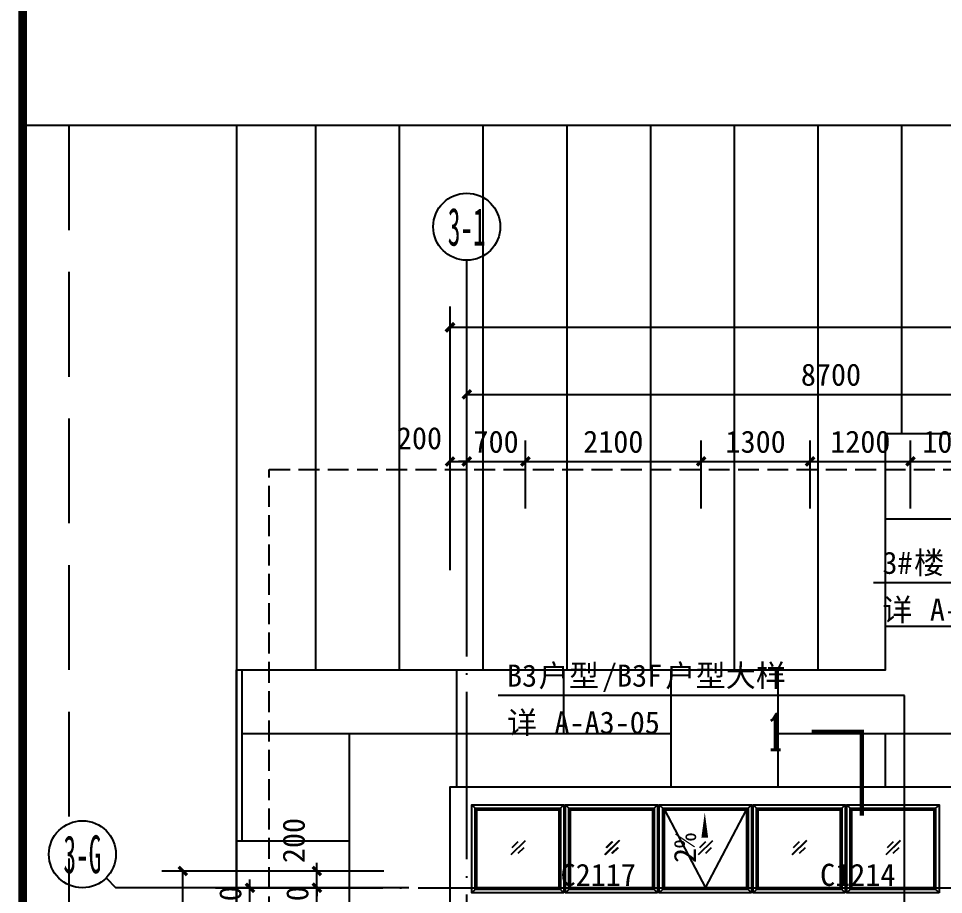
# Model space of a CAD drawing. Extents: x -46233 to 84150, y 109350 to 390860.
# Drawn here: x 2450 to 13496, y 129920 to 140374 of the extents above; entities that cross this region are included whole.
import ezdxf
from ezdxf.enums import TextEntityAlignment as Align
from ezdxf.xclip import XClip

# ---------------------------------------------------------------- set-up
doc = ezdxf.new("R2010")
doc.units = 0
doc.header["$LTSCALE"] = 1000
doc.header["$MEASUREMENT"] = 0
doc.header["$XCLIPFRAME"] = 0
for name, pattern in [('3#-轴线$1$DOTE', [2.42, 2, -0.2, 0.02, -0.2]), ('DASH', [0.35, 0.25, -0.1]), ('道路$0$道路-$0$DASH', [0.35, 0.25, -0.1])]:
    doc.linetypes.add(name, pattern=pattern)
doc.layers.get('Defpoints').update_dxf_attribs({"color": 4, "linetype": 'DASH'})
for name, color, linetype in [('125-MC编号-首层$0$A-ANNO-TEXT', 255, 'Continuous'), ('3#-轴号$0$A-ANNO-AXIS-CIRC', 3, 'Continuous'), ('3#-轴号$0$A-ANNO-AXIS-TEXT', 7, 'Continuous'), ('3#-轴号$0$A-ANNO-DIMS', 3, 'Continuous'), ('3#-轴线$1$A-ANNO-DOTE', 10, '3#-轴线$1$DOTE'), ('3#楼首层线脚$0$A-DOOR', 51, 'Continuous'), ('3#楼首层线脚$0$A-FLOR-UNDR', 177, 'Continuous'), ('A-ANNO-DIMS', 3, 'Continuous'), ('A-ANNO-NOTE', 3, 'Continuous'), ('A-ANNO-SYMB', 3, 'Continuous'), ('A-ANNO-TEXT', 255, 'Continuous'), ('A1-无手签$0$A-ANNO-TTLB', 7, 'Continuous'), ('AXIS_TEXT', 7, 'Continuous'), ('道路$0$A-road', 40, 'Continuous'), ('铺装$0$$0$绿化轮廓', 67, 'Continuous')]:
    doc.layers.add(name, color=color, linetype=linetype)
doc.layers.add('3#楼首层线脚$0$A-00-15-1#-PM-2F$0$00-装饰-看', color=46, linetype='Continuous', lineweight=5)
doc.styles.add('125-MC编号-首层$0$Standard', font='')
doc.styles.add('3#-轴号$0$_TCH_AXIS', font='')
doc.styles.add('3#-轴号$0$_TCH_DIM_T3', font='')
doc.styles.add('_TCH_DIM', font='')
doc.styles.add('_TCH_DIM_T3', font='')
doc.styles.add('_TCH_LABEL', font='COMPLEX', dxfattribs={"bigfont": 'GBCBIG'})
doc.styles.add('COMPLEX', font='COMPLEX')
doc.styles.get('125-MC编号-首层$0$Standard').set_extended_font_data('SimSun')
doc.styles.get('3#-轴号$0$_TCH_AXIS').set_extended_font_data('SimSun')
doc.styles.get('3#-轴号$0$_TCH_DIM_T3').set_extended_font_data('SimSun')
doc.styles.get('_TCH_DIM').set_extended_font_data('SimSun')
doc.styles.get('_TCH_DIM_T3').set_extended_font_data('SimSun')
doc.dimstyles.new('3#-轴号$0$_TCH_ARCH&&100', dxfattribs={"dimtxt": 264.345992, "dimasz": 100, "dimexe": 250, "dimexo": 300, "dimgap": 100, "dimtad": 1, "dimdec": 0, "dimzin": 0, "dimdsep": 46, "dimtxsty": '3#-轴号$0$_TCH_DIM_T3', "dimblk": '3#-轴号$0$_ArchTick', "dimcen": 0.09, "dimclrt": 7, "dimazin": 2, "dimtfac": 1, "dimtdec": 0, "dimtix": 1, "dimtmove": 2, "dimatfit": 3, "dimfxl": 100, "dimtolj": 1, "dimtzin": 0, "dimarcsym": 0})
doc.dimstyles.new('_TCH_ARCH&&100', dxfattribs={"dimtxt": 264.345992, "dimasz": 100, "dimexe": 250, "dimexo": 300, "dimgap": 100, "dimtad": 1, "dimdec": 0, "dimzin": 0, "dimdsep": 46, "dimtxsty": '_TCH_DIM_T3', "dimblk": 'ARCHTICK', "dimcen": 0.09, "dimclrt": 7, "dimazin": 2, "dimtfac": 1, "dimtdec": 0, "dimtix": 1, "dimtmove": 2, "dimatfit": 3, "dimfxl": 100, "dimtolj": 1, "dimtzin": 0, "dimarcsym": 0})

# ---------------------------------------------------------------- blocks, each defined once
blk = doc.blocks.new('125-MC编号-首层')
at = {"layer": '125-MC编号-首层$0$A-ANNO-TEXT', "color": 2, "style": '125-MC编号-首层$0$Standard'}
for s, p in [('C2117', (-9329, 7623, 0)), ('C1214', (-6230, 7623, 0))]:
    blk.add_text(s, height=264.3, dxfattribs=at).set_placement(p)
blk = doc.blocks.new('3#-1F')
blk.add_blockref('125-MC编号-首层', (10450, -7100))
blk = doc.blocks.new('3#-轴线')
at = {"layer": '3#-轴线$1$A-ANNO-DOTE'}
for points in [[(0, -16100), (0, 5500)], [(-3000, 500), (45757, 500)]]:
    blk.add_lwpolyline(points, dxfattribs=at)
blk = doc.blocks.new('_AXISO')
blk.add_circle((0, 0), 0.5)
at = {"layer": 'AXIS_TEXT', "style": 'COMPLEX', "width": 1.041667}
blk.add_attdef('A', text='', height=0.56, dxfattribs=at).set_placement((-0.25, -0.28), (0.25, -0.28), align=Align.FIT)
blk = doc.blocks.new('3#-轴号$0$_ArchTick')
at = {"color": 0, "linetype": 'ByBlock', "const_width": 0.4}
blk.add_lwpolyline([(-0.5, -0.5), (0.5, 0.5)], dxfattribs=at)
blk = doc.blocks.new('*D810')
at = {"layer": '3#-轴号$0$A-ANNO-DIMS', "color": 0, "lineweight": -2, "transparency": 16777216}
for p, q in [((-2589, -500), (-2589, -400)), ((-2589, -1000), (-2589, -500)), ((-2389, -500), (-2339, -500)), ((-2589, -1000), (-2589, -1100)), ((-2389, -1000), (-2339, -1000))]:
    blk.add_line(p, q, dxfattribs=at)
at = {"layer": 'Defpoints', "color": 0, "transparency": 16777216}
for p in [(-2689, -500), (-2589, -500), (-2689, -1000)]:
    blk.add_point(p, dxfattribs=at)
at = {"layer": '3#-轴号$0$A-ANNO-DIMS', "color": 0, "lineweight": -2, "transparency": 16777216, "xscale": 100, "yscale": 100, "zscale": 100}
for p, rotation in [((-2589, -500), 270), ((-2589, -1000), 90)]:
    blk.add_blockref('3#-轴号$0$_ArchTick', p, dxfattribs=dict(at, rotation=rotation))
at = {"layer": '3#-轴号$0$A-ANNO-DIMS', "color": 7, "transparency": 16777216, "insert": (-2822, -750), "char_height": 264.3, "attachment_point": 5, "rotation": 90, "style": '3#-轴号$0$_TCH_DIM_T3'}
blk.add_mtext('\\A1;500', dxfattribs=at)
blk = doc.blocks.new('*D817')
at = {"layer": '3#-轴号$0$A-ANNO-DIMS', "color": 0, "lineweight": -2, "transparency": 16777216}
for p, q in [((0, 4889), (0, 5639)), ((8700, 4889), (8700, 5639)), ((0, 5389), (8700, 5389))]:
    blk.add_line(p, q, dxfattribs=at)
at = {"layer": 'Defpoints', "color": 0, "transparency": 16777216}
for p in [(8700, 5389), (0, 4589), (8700, 4589)]:
    blk.add_point(p, dxfattribs=at)
at = {"layer": '3#-轴号$0$A-ANNO-DIMS', "color": 0, "lineweight": -2, "transparency": 16777216, "xscale": 100, "yscale": 100, "zscale": 100, "rotation": 180}
blk.add_blockref('3#-轴号$0$_ArchTick', (0, 5389), dxfattribs=at)
at = {"layer": '3#-轴号$0$A-ANNO-DIMS', "color": 0, "lineweight": -2, "transparency": 16777216, "xscale": 100, "yscale": 100, "zscale": 100}
blk.add_blockref('3#-轴号$0$_ArchTick', (8700, 5389), dxfattribs=at)
at = {"layer": '3#-轴号$0$A-ANNO-DIMS', "color": 7, "transparency": 16777216, "insert": (4350, 5622), "char_height": 264.3, "attachment_point": 5, "style": '3#-轴号$0$_TCH_DIM_T3'}
blk.add_mtext('\\A1;8700', dxfattribs=at)
blk = doc.blocks.new('3#楼首层线脚$0$窗10')
at = {"layer": '3#楼首层线脚$0$A-DOOR'}
for p, q in [((78370, 34659), (78430, 34599)), ((78920, 34599), (78430, 33669)), ((79410, 33669), (78920, 34599)), ((79410, 34599), (79470, 34659)), ((78430, 33669), (78370, 33609)), ((79410, 33669), (79470, 33609))]:
    blk.add_line(p, q, dxfattribs=at)
for points in [[(78370, 34659), (79470, 34659), (79470, 33609), (78370, 33609)], [(78410, 34619), (79430, 34619), (79430, 33649), (78410, 33649)], [(78430, 34599), (79410, 34599), (79410, 33669), (78430, 33669)]]:
    blk.add_lwpolyline(points, close=True, dxfattribs=at)
at = {"layer": '3#楼首层线脚$0$A-FLOR-UNDR'}
for points in [[(78834, 34037), (79005, 34205)], [(78849, 34121), (78920, 34191)], [(78919, 34050), (78990, 34120)]]:
    blk.add_lwpolyline(points, dxfattribs=at)
blk = doc.blocks.new('3#楼首层线脚$0$窗9')
at = {"layer": '3#楼首层线脚$0$A-DOOR'}
for p, q in [((78370, 34659), (78430, 34599)), ((79410, 34599), (79470, 34659)), ((78430, 33669), (78370, 33609)), ((79410, 33669), (79470, 33609))]:
    blk.add_line(p, q, dxfattribs=at)
for points in [[(78370, 34659), (79470, 34659), (79470, 33609), (78370, 33609)], [(78410, 34619), (79430, 34619), (79430, 33649), (78410, 33649)], [(78430, 34599), (79410, 34599), (79410, 33669), (78430, 33669)]]:
    blk.add_lwpolyline(points, close=True, dxfattribs=at)
at = {"layer": '3#楼首层线脚$0$A-FLOR-UNDR'}
for points in [[(78834, 34037), (79005, 34205)], [(78849, 34121), (78920, 34191)], [(78919, 34050), (78990, 34120)]]:
    blk.add_lwpolyline(points, dxfattribs=at)
blk = doc.blocks.new('3#楼首层线脚')
at = {"layer": '3#楼首层线脚$0$A-00-15-1#-PM-2F$0$00-装饰-看', "linetype": 'ByBlock'}
blk.add_lwpolyline([(-2200, 8800), (-10649, 8800), (-10649, 7400)], dxfattribs=at)
at = {"layer": '3#楼首层线脚$0$A-FLOR-UNDR'}
for points in [[(-8625, 8163), (-8797, 7995)], [(-8710, 8149), (-8782, 8079)], [(-8640, 8078), (-8712, 8008)], [(-6394, 8163), (-6566, 7995)], [(-6479, 8149), (-6551, 8079)], [(-6409, 8078), (-6481, 8008)], [(-5274, 8163), (-5446, 7995)], [(-5359, 8149), (-5431, 8079)], [(-5289, 8078), (-5361, 8008)]]:
    blk.add_lwpolyline(points, dxfattribs=at)
at = {"color": 3, "rotation": 180}
for name, p in [('3#楼首层线脚$0$窗9', (69080, 42199)), ('3#楼首层线脚$0$窗9', (70200, 42199)), ('3#楼首层线脚$0$窗10', (71320, 42199)), ('3#楼首层线脚$0$窗9', (72440, 42199)), ('3#楼首层线脚$0$窗9', (73560, 42199))]:
    blk.add_blockref(name, p, dxfattribs=at)
blk = doc.blocks.new('道路')
blk.add_lwpolyline([(525297900, 299510560), (525305650, 299510560), (525305650, 299513380), (525314850, 299513380), (525314850, 299510661), (525328250, 299510661), (525328250, 299513380), (525337450, 299513380), (525337450, 299510761), (525345950, 299510761), (525345950, 299509261)])
at = {"layer": '道路$0$A-road', "color": 1, "linetype": '道路$0$道路-$0$DASH', "ltscale": 5}
blk.add_line((525295900, 299541751), (525295900, 299462760), dxfattribs=at)
at = {"layer": '道路$0$A-road'}
blk.add_line((525297900, 299541751), (525297900, 299499611), dxfattribs=at)
blk = doc.blocks.new('铺装')
h = blk.add_hatch()
h.set_pattern_fill('饰面砖', color=252, scale=500)
h.set_pattern_definition([(90, (0, 2410), (-1000, 6e-14), [])])
h.paths.add_polyline_path([(525297900, 299510560), (525305650, 299510560), (525305650, 299513380), (525312149, 299513380), (525312149, 299518290), (525297900, 299518290)])
at = {"layer": '铺装$0$$0$绿化轮廓'}
h = blk.add_hatch(dxfattribs=at)
h.set_pattern_fill('拼花地砖03', color=252, scale=800)
h.set_pattern_definition([(0, (0, 0), (3840, 1280), [5120, -1280]), (90, (0, -1280), (-1280, 3840), [5120, -1280])])
h.paths.add_polyline_path([(525334050, 299513380), (525329601, 299513380), (525329601, 299507760), (525313498, 299507760), (525313499, 299513380), (525309050, 299513380), (525309050, 299509260), (525308900, 299509230), (525308900, 299509160), (525300450, 299509160), (525300450, 299507760), (525300430, 299507760), (525300430, 299507561), (525297900, 299507561), (525297900, 299510560), (525305650, 299510560), (525305650, 299513380), (525314850, 299513380), (525314850, 299510661), (525328250, 299510661), (525328250, 299513380), (525337450, 299513380), (525337450, 299510761), (525345950, 299510761), (525345950, 299509160), (525334200, 299509160), (525334200, 299509230), (525334050, 299509260)])
at = {"color": 2}
blk.add_lwpolyline([(525297900, 299510560), (525305650, 299510560), (525305650, 299513380), (525312149, 299513380), (525312149, 299518290), (525297900, 299518290)], close=True, dxfattribs=at)
at = {"layer": '铺装$0$$0$绿化轮廓', "color": 252}
blk.add_lwpolyline([(525329601, 299507760), (525313498, 299507760), (525313499, 299513380), (525309050, 299513380), (525309050, 299509260), (525308900, 299509230), (525308900, 299509160), (525300450, 299509160), (525300450, 299507760), (525300430, 299507760), (525300430, 299507561), (525297900, 299507561), (525297900, 299510560), (525305650, 299510560), (525305650, 299513380), (525314850, 299513380), (525314850, 299510661), (525328250, 299510661)], dxfattribs=at)
blk = doc.blocks.new('gtvt')
for name in ['道路', '铺装']:
    blk.add_blockref(name, (-525300650, -299507460))
blk = doc.blocks.new('_ArchTick')
at = {"color": 0, "linetype": 'ByBlock', "const_width": 0.4}
blk.add_lwpolyline([(-0.5, -0.5), (0.5, 0.5)], dxfattribs=at)
blk = doc.blocks.new('*D447')
at = {"layer": 'A-ANNO-DIMS', "color": 0, "lineweight": -2, "transparency": 16777216}
for p, q in [((6013, 130200), (6013, 130300)), ((6813, 130200), (5763, 130200)), ((6013, 130000), (6013, 130200)), ((6813, 130000), (5763, 130000)), ((6013, 130000), (6013, 129900))]:
    blk.add_line(p, q, dxfattribs=at)
at = {"layer": 'Defpoints', "color": 0, "transparency": 16777216}
for p in [(6013, 130200), (7113, 130200), (7113, 130000)]:
    blk.add_point(p, dxfattribs=at)
at = {"layer": 'A-ANNO-DIMS', "color": 0, "lineweight": -2, "transparency": 16777216, "xscale": 100, "yscale": 100, "zscale": 100}
for p, rotation in [((6013, 130200), 270), ((6013, 130000), 90)]:
    blk.add_blockref('_ArchTick', p, dxfattribs=dict(at, rotation=rotation))
at = {"layer": 'A-ANNO-DIMS', "color": 7, "transparency": 16777216, "insert": (5738, 130564), "char_height": 264.3, "attachment_point": 5, "rotation": 90, "style": '_TCH_DIM_T3'}
blk.add_mtext('\\A1;200', dxfattribs=at)
blk = doc.blocks.new('*D448')
at = {"layer": 'A-ANNO-DIMS', "color": 0, "lineweight": -2, "transparency": 16777216}
for p, q in [((6013, 130000), (6013, 130100)), ((6813, 130000), (5763, 130000)), ((6013, 129500), (6013, 130000)), ((6813, 129500), (5763, 129500)), ((6013, 129500), (6013, 129400))]:
    blk.add_line(p, q, dxfattribs=at)
at = {"layer": 'Defpoints', "color": 0, "transparency": 16777216}
for p in [(6013, 130000), (7113, 130000), (7113, 129500)]:
    blk.add_point(p, dxfattribs=at)
at = {"layer": 'A-ANNO-DIMS', "color": 0, "lineweight": -2, "transparency": 16777216, "xscale": 100, "yscale": 100, "zscale": 100}
for p, rotation in [((6013, 130000), 270), ((6013, 129500), 90)]:
    blk.add_blockref('_ArchTick', p, dxfattribs=dict(at, rotation=rotation))
at = {"layer": 'A-ANNO-DIMS', "color": 7, "transparency": 16777216, "insert": (5781, 129750), "char_height": 264.3, "attachment_point": 5, "rotation": 90, "style": '_TCH_DIM_T3'}
blk.add_mtext('\\A1;500', dxfattribs=at)
blk = doc.blocks.new('*D460')
at = {"layer": 'A-ANNO-DIMS', "color": 0, "lineweight": -2, "transparency": 16777216}
for p, q in [((6813, 130200), (4163, 130200)), ((4413, 118100), (4413, 130200)), ((6813, 118100), (4163, 118100))]:
    blk.add_line(p, q, dxfattribs=at)
at = {"layer": 'Defpoints', "color": 0, "transparency": 16777216}
for p in [(4413, 130200), (7113, 130200), (7113, 118100)]:
    blk.add_point(p, dxfattribs=at)
at = {"layer": 'A-ANNO-DIMS', "color": 0, "lineweight": -2, "transparency": 16777216, "xscale": 100, "yscale": 100, "zscale": 100}
for p, rotation in [((4413, 130200), 90), ((4413, 118100), 270)]:
    blk.add_blockref('_ArchTick', p, dxfattribs=dict(at, rotation=rotation))
at = {"layer": 'A-ANNO-DIMS', "color": 7, "transparency": 16777216, "insert": (4181, 124150), "char_height": 264.3, "attachment_point": 5, "rotation": 90, "style": '_TCH_DIM_T3'}
blk.add_mtext('\\A1;12100', dxfattribs=at)
blk = doc.blocks.new('*D713')
at = {"layer": 'A-ANNO-DIMS', "color": 0, "lineweight": -2, "transparency": 16777216}
for p, q in [((7603, 134528), (7603, 135339)), ((7803, 134528), (7803, 135339)), ((7603, 135089), (7803, 135089))]:
    blk.add_line(p, q, dxfattribs=at)
at = {"layer": 'Defpoints', "color": 0, "transparency": 16777216}
for p in [(7803, 135089), (7603, 134228), (7803, 134228)]:
    blk.add_point(p, dxfattribs=at)
at = {"layer": 'A-ANNO-DIMS', "color": 0, "lineweight": -2, "transparency": 16777216, "xscale": 100, "yscale": 100, "zscale": 100, "rotation": 180}
blk.add_blockref('_ArchTick', (7603, 135089), dxfattribs=at)
at = {"layer": 'A-ANNO-DIMS', "color": 0, "lineweight": -2, "transparency": 16777216, "xscale": 100, "yscale": 100, "zscale": 100}
blk.add_blockref('_ArchTick', (7803, 135089), dxfattribs=at)
at = {"layer": 'A-ANNO-DIMS', "color": 7, "transparency": 16777216, "insert": (7238, 135364), "char_height": 264.3, "attachment_point": 5, "style": '_TCH_DIM_T3'}
blk.add_mtext('\\A1;200', dxfattribs=at)
blk = doc.blocks.new('*D714')
at = {"layer": 'A-ANNO-DIMS', "color": 0, "lineweight": -2, "transparency": 16777216}
for p, q in [((7803, 134528), (7803, 135339)), ((8503, 134528), (8503, 135339)), ((7803, 135089), (7703, 135089)), ((7803, 135089), (8503, 135089)), ((8503, 135089), (8603, 135089))]:
    blk.add_line(p, q, dxfattribs=at)
at = {"layer": 'Defpoints', "color": 0, "transparency": 16777216}
for p in [(8503, 135089), (7803, 134228), (8503, 134228)]:
    blk.add_point(p, dxfattribs=at)
at = {"layer": 'A-ANNO-DIMS', "color": 0, "lineweight": -2, "transparency": 16777216, "xscale": 100, "yscale": 100, "zscale": 100}
blk.add_blockref('_ArchTick', (7803, 135089), dxfattribs=at)
at = {"layer": 'A-ANNO-DIMS', "color": 0, "lineweight": -2, "transparency": 16777216, "xscale": 100, "yscale": 100, "zscale": 100, "rotation": 180}
blk.add_blockref('_ArchTick', (8503, 135089), dxfattribs=at)
at = {"layer": 'A-ANNO-DIMS', "color": 7, "transparency": 16777216, "insert": (8153, 135322), "char_height": 264.3, "attachment_point": 5, "style": '_TCH_DIM_T3'}
blk.add_mtext('\\A1;700', dxfattribs=at)
blk = doc.blocks.new('*D715')
at = {"layer": 'A-ANNO-DIMS', "color": 0, "lineweight": -2, "transparency": 16777216}
for p, q in [((8503, 134528), (8503, 135339)), ((10603, 134528), (10603, 135339)), ((8503, 135089), (10603, 135089))]:
    blk.add_line(p, q, dxfattribs=at)
at = {"layer": 'Defpoints', "color": 0, "transparency": 16777216}
for p in [(10603, 135089), (8503, 134228), (10603, 134228)]:
    blk.add_point(p, dxfattribs=at)
at = {"layer": 'A-ANNO-DIMS', "color": 0, "lineweight": -2, "transparency": 16777216, "xscale": 100, "yscale": 100, "zscale": 100, "rotation": 180}
blk.add_blockref('_ArchTick', (8503, 135089), dxfattribs=at)
at = {"layer": 'A-ANNO-DIMS', "color": 0, "lineweight": -2, "transparency": 16777216, "xscale": 100, "yscale": 100, "zscale": 100}
blk.add_blockref('_ArchTick', (10603, 135089), dxfattribs=at)
at = {"layer": 'A-ANNO-DIMS', "color": 7, "transparency": 16777216, "insert": (9553, 135322), "char_height": 264.3, "attachment_point": 5, "style": '_TCH_DIM_T3'}
blk.add_mtext('\\A1;2100', dxfattribs=at)
blk = doc.blocks.new('*D716')
at = {"layer": 'A-ANNO-DIMS', "color": 0, "lineweight": -2, "transparency": 16777216}
for p, q in [((10603, 134528), (10603, 135339)), ((11903, 134528), (11903, 135339)), ((10603, 135089), (11903, 135089))]:
    blk.add_line(p, q, dxfattribs=at)
at = {"layer": 'Defpoints', "color": 0, "transparency": 16777216}
for p in [(11903, 135089), (10603, 134228), (11903, 134228)]:
    blk.add_point(p, dxfattribs=at)
at = {"layer": 'A-ANNO-DIMS', "color": 0, "lineweight": -2, "transparency": 16777216, "xscale": 100, "yscale": 100, "zscale": 100, "rotation": 180}
blk.add_blockref('_ArchTick', (10603, 135089), dxfattribs=at)
at = {"layer": 'A-ANNO-DIMS', "color": 0, "lineweight": -2, "transparency": 16777216, "xscale": 100, "yscale": 100, "zscale": 100}
blk.add_blockref('_ArchTick', (11903, 135089), dxfattribs=at)
at = {"layer": 'A-ANNO-DIMS', "color": 7, "transparency": 16777216, "insert": (11253, 135322), "char_height": 264.3, "attachment_point": 5, "style": '_TCH_DIM_T3'}
blk.add_mtext('\\A1;1300', dxfattribs=at)
blk = doc.blocks.new('*D717')
at = {"layer": 'A-ANNO-DIMS', "color": 0, "lineweight": -2, "transparency": 16777216}
for p, q in [((11903, 134528), (11903, 135339)), ((13103, 134528), (13103, 135339)), ((11903, 135089), (13103, 135089))]:
    blk.add_line(p, q, dxfattribs=at)
at = {"layer": 'Defpoints', "color": 0, "transparency": 16777216}
for p in [(13103, 135089), (11903, 134228), (13103, 134228)]:
    blk.add_point(p, dxfattribs=at)
at = {"layer": 'A-ANNO-DIMS', "color": 0, "lineweight": -2, "transparency": 16777216, "xscale": 100, "yscale": 100, "zscale": 100, "rotation": 180}
blk.add_blockref('_ArchTick', (11903, 135089), dxfattribs=at)
at = {"layer": 'A-ANNO-DIMS', "color": 0, "lineweight": -2, "transparency": 16777216, "xscale": 100, "yscale": 100, "zscale": 100}
blk.add_blockref('_ArchTick', (13103, 135089), dxfattribs=at)
at = {"layer": 'A-ANNO-DIMS', "color": 7, "transparency": 16777216, "insert": (12503, 135322), "char_height": 264.3, "attachment_point": 5, "style": '_TCH_DIM_T3'}
blk.add_mtext('\\A1;1200', dxfattribs=at)
blk = doc.blocks.new('*D718')
at = {"layer": 'A-ANNO-DIMS', "color": 0, "lineweight": -2, "transparency": 16777216}
for p, q in [((13103, 134528), (13103, 135339)), ((14103, 134528), (14103, 135339)), ((13103, 135089), (14103, 135089))]:
    blk.add_line(p, q, dxfattribs=at)
at = {"layer": 'Defpoints', "color": 0, "transparency": 16777216}
for p in [(14103, 135089), (13103, 134228), (14103, 134228)]:
    blk.add_point(p, dxfattribs=at)
at = {"layer": 'A-ANNO-DIMS', "color": 0, "lineweight": -2, "transparency": 16777216, "xscale": 100, "yscale": 100, "zscale": 100, "rotation": 180}
blk.add_blockref('_ArchTick', (13103, 135089), dxfattribs=at)
at = {"layer": 'A-ANNO-DIMS', "color": 0, "lineweight": -2, "transparency": 16777216, "xscale": 100, "yscale": 100, "zscale": 100}
blk.add_blockref('_ArchTick', (14103, 135089), dxfattribs=at)
at = {"layer": 'A-ANNO-DIMS', "color": 7, "transparency": 16777216, "insert": (13603, 135322), "char_height": 264.3, "attachment_point": 5, "style": '_TCH_DIM_T3'}
blk.add_mtext('\\A1;1000', dxfattribs=at)
blk = doc.blocks.new('*D759')
at = {"layer": 'A-ANNO-DIMS', "color": 0, "lineweight": -2, "transparency": 16777216}
for p, q in [((7603, 133789), (7603, 136939)), ((49803, 133789), (49803, 136939)), ((7603, 136689), (49803, 136689))]:
    blk.add_line(p, q, dxfattribs=at)
at = {"layer": 'Defpoints', "color": 0, "transparency": 16777216}
for p in [(49803, 136689), (7603, 133489), (49803, 133489)]:
    blk.add_point(p, dxfattribs=at)
at = {"layer": 'A-ANNO-DIMS', "color": 0, "lineweight": -2, "transparency": 16777216, "xscale": 100, "yscale": 100, "zscale": 100, "rotation": 180}
blk.add_blockref('_ArchTick', (7603, 136689), dxfattribs=at)
at = {"layer": 'A-ANNO-DIMS', "color": 0, "lineweight": -2, "transparency": 16777216, "xscale": 100, "yscale": 100, "zscale": 100}
blk.add_blockref('_ArchTick', (49803, 136689), dxfattribs=at)
at = {"layer": 'A-ANNO-DIMS', "color": 7, "transparency": 16777216, "insert": (28703, 136922), "char_height": 264.3, "attachment_point": 5, "style": '_TCH_DIM_T3'}
blk.add_mtext('\\A1;42200', dxfattribs=at)
blk = doc.blocks.new('3#-轴号')
at = {"layer": '3#-轴号$0$A-ANNO-AXIS-CIRC'}
for p, q in [((0, 2989.4), (0, 6989.4)), ((-4306.6, -382.8), (-4189.4, -500)), ((-689.4, -500), (-4189.4, -500))]:
    blk.add_line(p, q, dxfattribs=at)
at = {"layer": 'Defpoints'}
blk.add_lwpolyline([(-2360.1, 4492.7), (44213.5, 4492.7), (44213.5, -15203.4), (-2360.1, -15203.4)], close=True, dxfattribs=at)
at = {"layer": '3#-轴号$0$A-ANNO-AXIS-CIRC'}
ref = blk.add_blockref('_AXISO', (0, 7389.4), dxfattribs=dict(at, xscale=800, yscale=800, zscale=800))
ref.add_attrib('A', '3-1', dxfattribs={"layer": '3#-轴号$0$A-ANNO-AXIS-TEXT', "height": 452.55, "style": '3#-轴号$0$_TCH_AXIS', "width": 0.466146}).set_placement((-226.3, 7163.1), (226.3, 7163.1), align=Align.FIT)
ref = blk.add_blockref('_AXISO', (-4589.4, -100), dxfattribs=dict(at, xscale=800, yscale=800, zscale=800))
ref.add_attrib('A', '3-G', dxfattribs={"layer": '3#-轴号$0$A-ANNO-AXIS-TEXT', "height": 452.55, "style": '3#-轴号$0$_TCH_AXIS', "width": 0.466146}).set_placement((-4815.7, -326.3), (-4363.1, -326.3), align=Align.FIT)
at = {"layer": '3#-轴号$0$A-ANNO-DIMS'}
for p1, p2, distance, picture, middle in [((0, 4589.4), (8700, 4589.4), 800, '*D817', (4350, 5621.6)), ((-2689.4, -1000), (-2689.4, -500), -100, '*D810', (-2821.6, -750))]:
    dim = blk.add_aligned_dim(p1=p1, p2=p2, distance=distance, dimstyle='3#-轴号$0$_TCH_ARCH&&100', dxfattribs=at)
    dim.commit()
    dim.dimension.update_dxf_attribs({"geometry": picture, "text_midpoint": middle})

msp = doc.modelspace()

# ---------------------------------------------------------------- linework, layer by layer
msp.add_lwpolyline([(2500, 139100), (58600, 139100)])
at = {"layer": 'A-ANNO-NOTE', "color": 1}
for p, q in [((17514.5, 133641.6), (12661.5, 133641.6)), ((13031.5, 132295.1), (8178.4, 132295.1)), ((13031.5, 123284.8), (13031.5, 132295.1))]:
    msp.add_line(p, q, dxfattribs=at)
at = {"layer": 'A-ANNO-SYMB', "const_width": 50}
msp.add_lwpolyline([(12521.9, 130860.9), (12521.9, 131860.9), (11921.9, 131860.9)], dxfattribs=at)
at = {"layer": 'A-ANNO-SYMB'}
msp.add_lwpolyline([(10645.4, 130040.4, 0, 0, 0), (10645.4, 130900.4, 0, 80, 0), (10645.4, 130600.4, 0, 0, 0)], format="xyseb", dxfattribs=at)
at = {"layer": 'A1-无手签$0$A-ANNO-TTLB', "const_width": 100}
msp.add_lwpolyline([(2500, 110400), (83100, 110400), (83100, 167800), (2500, 167800)], close=True, dxfattribs=at)

# ---------------------------------------------------------------- block references
ref = msp.add_blockref('gtvt', (7802.7, 129500))
XClip(ref).set_block_clipping_path([(-5302.6810596018, -19100.0000000173), (50797.3189403982, 9599.9999999827)])
ref = msp.add_blockref('3#-轴号', (7802.7, 130500))
XClip(ref).set_block_clipping_path([(-5302.6810596571, -20379.8573044643), (42220.375390127, 8320.1426955357)])
for name, p in [('3#-1F', (7802.7, 129500)), ('3#-轴线', (7802.7, 129500)), ('3#楼首层线脚', (18252.7, 122400))]:
    msp.add_blockref(name, p)

# ---------------------------------------------------------------- texts
at = {"layer": 'A-ANNO-TEXT', "color": 7, "style": '_TCH_DIM'}
for s, height, p in [('3#', 264.35, (12766.5, 133746.6)), ('楼', 264.3, (13144.5, 133746.6)), ('详', 264.3, (12766.5, 133186.6)), ('A-A4-19~21', 264.35, (13333.6, 133186.6)), ('户型', 264.35, (8661.5, 132400.1)), ('/B3F', 264.35, (9417.6, 132400.1)), ('户型大样', 264.35, (10173.7, 132400.1)), ('B3', 264.35, (8283.4, 132400.1)), ('详', 264.3, (8283.4, 131840.1)), ('A-A3-05', 264.35, (8850.5, 131840.1))]:
    msp.add_text(s, height=height, dxfattribs=at).set_placement(p)
at = {"layer": 'A-ANNO-TEXT', "color": 7, "style": '_TCH_LABEL', "width": 0.705882}
msp.add_text('1', height=425, dxfattribs=at).set_placement((11357.6, 131648.4))
at = {"layer": 'A-ANNO-TEXT', "color": 7, "style": '_TCH_DIM'}
msp.add_text('2%', height=264.35, rotation=90, dxfattribs=at).set_placement((10540.4, 130295.4))

# ---------------------------------------------------------------- dimensions: what is measured, and where the dimension line sits
at = {"layer": 'A-ANNO-DIMS'}
for p1, p2, distance, picture, middle in [((7602.7, 133489.4), (49802.7, 133489.4), 3200, '*D759', (28702.7, 136921.6)), ((7802.7, 134227.8), (8502.7, 134227.8), 861.6, '*D714', (8152.7, 135321.6)), ((8502.7, 134227.8), (10602.7, 134227.8), 861.6, '*D715', (9552.7, 135321.6)), ((10602.7, 134227.8), (11902.7, 134227.8), 861.6, '*D716', (11252.7, 135321.6)), ((11902.7, 134227.8), (13102.7, 134227.8), 861.6, '*D717', (12502.7, 135321.6)), ((13102.7, 134227.8), (14102.7, 134227.8), 861.6, '*D718', (13602.7, 135321.6)), ((7113.3, 118100), (7113.3, 130200), 2700, '*D460', (4181.1, 124150)), ((7113.3, 129500), (7113.3, 130000), 1100, '*D448', (5781.1, 129750))]:
    dim = msp.add_aligned_dim(p1=p1, p2=p2, distance=distance, dimstyle='_TCH_ARCH&&100', dxfattribs=at)
    dim.commit()
    dim.dimension.update_dxf_attribs({"geometry": picture, "text_midpoint": middle})
for base, p1, p2, angle, picture, middle in [((7802.7, 135089.4), (7602.7, 134227.8), (7802.7, 134227.8), 0, '*D713', (7238.3, 135364.4)), ((6013.3, 130200), (7113.3, 130000), (7113.3, 130200), 90, '*D447', (5738.3, 130564.3))]:
    dim = msp.add_linear_dim(base=base, p1=p1, p2=p2, angle=angle, dimstyle='_TCH_ARCH&&100', dxfattribs=at)
    dim.commit()
    dim.dimension.update_dxf_attribs({"geometry": picture, "text_midpoint": middle, "dimtype": 129})

doc.saveas('drawing.dxf')
